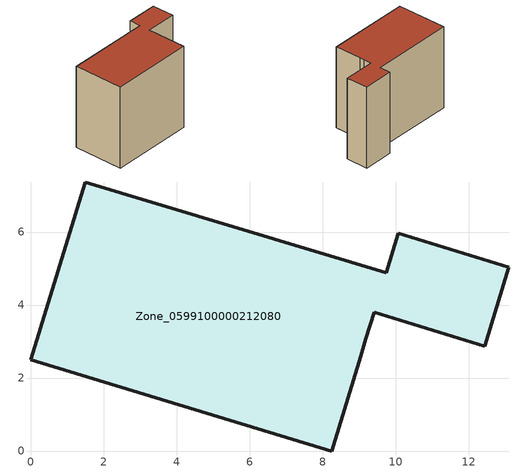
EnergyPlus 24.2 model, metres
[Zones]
Zone_0599100000212080
 floor ground (C_G): 9.04,2.59 8.25,0 0,2.5 1.49,7.37 9.74,4.88 10.07,5.96 13.1,5.03 12.44,2.87 9.41,3.8 9.19,3.07 z0
 wall outside (C_F): 8.25,0 9.04,2.59 9.19,3.07 9.41,3.8 12.44,2.87 13.1,5.03 10.07,5.96 9.74,4.88 1.49,7.37 0,2.5 8.25,0 z0:8.56
 roof outside (C_R): 13.1,5.03 10.07,5.96 9.74,4.88 1.49,7.37 0,2.5 8.25,0 9.04,2.59 9.19,3.07 9.41,3.8 12.44,2.87 z8.56
[BUILDING]
Pand.0599100000212080: North Axis=0; Terrain=City; Loads Convergence Tolerance Value=0.04; Temperature Convergence Tolerance Value=0.4; Solar Distribution=FullExterior; Maximum Number of Warmup Days=25; Minimum Number of Warmup Days=1
[Site:Location]
Rotterdam.The.Hague.AP_ZH_NLD Design_Conditions: Latitude=51.96; Longitude=4.45; Time Zone=1; Elevation=-4.5
[SITE:GROUNDTEMPERATURE:BUILDINGSURFACE]
18, 18, 18, 18, 18, 18, 18, 18, 18, 18, 18, 18
[MATERIAL] Thermal Absorptance=0.9; Solar Absorptance=0.7; Visible Absorptance=0.7
Name | Roughness | Thickness | Conductivity | Density | Specific Heat
G.TI.1975-1991 | MediumSmooth | 0.15 | 0.288461 | 540 | 1210
F.TI.1975-1991 | Rough | 0.3 | 0.230769 | 1920 | 840
R.TI.1975-1991 | MediumRough | 0.2 | 0.153846 | 1500 | 1000
[CONSTRUCTION]
C_G: G.TI.1975-1991
C_F: F.TI.1975-1991
C_R: R.TI.1975-1991
[ZONE]
Zone_0599100000212080: Type=1; Multiplier=1; Ceiling Height=Autocalculate; Volume=Autocalculate; Floor Area=autocalculate; Part of Total Floor Area=Yes
[ZONEINFILTRATION:DESIGNFLOWRATE]
Infil_Zone_0599100000212080: Zone or ZoneList or Space or SpaceList=Zone_0599100000212080; Schedule=AlwaysOn; Design Flow Rate Calculation Method=Flow/Area; Flow Rate per Floor Area=0.003; Constant Term Coefficient=1; Temperature Term Coefficient=0; Velocity Term Coefficient=0; Velocity Squared Term Coefficient=0
[HVACTEMPLATE:ZONE:IDEALLOADSAIRSYSTEM]
Zone_0599100000212080: Maximum Heating Supply Air Temperature=50; Minimum Cooling Supply Air Temperature=13; Maximum Heating Supply Air Humidity Ratio=0.0156; Minimum Cooling Supply Air Humidity Ratio=0.0077; Heating Limit=NoLimit; Cooling Limit=NoLimit; Dehumidification Control Type=ConstantSensibleHeatRatio; Cooling Sensible Heat Ratio=0.7; Dehumidification Setpoint=60; Humidification Control Type=None; Humidification Setpoint=30; Outdoor Air Method=None; Outdoor Air Flow Rate per Person=0.00944; Outdoor Air Flow Rate per Zone Floor Area=0; Outdoor Air Flow Rate per Zone=0; Demand Controlled Ventilation Type=None; Outdoor Air Economizer Type=NoEconomizer; Heat Recovery Type=None; Sensible Heat Recovery Effectiveness=0.7; Latent Heat Recovery Effectiveness=0.65
[ZONECONTROL:THERMOSTAT]
ThermostatControl_Zone_0599100000212080: Zone or ZoneList=Zone_0599100000212080; Control Type Schedule=DualSetpointControlType; Control 1=Thermostat_Zone_0599100000212080; Temperature Difference Between Cutout And Setpoint=0
[THERMOSTATSETPOINT:DUALSETPOINT]
Thermostat_Zone_0599100000212080: Heating Setpoint Temperature Schedule=HeatingSetpoint_Zone_0599100000212080; Cooling Setpoint Temperature Schedule=CoolingSetpoint_Zone_0599100000212080
[SCHEDULE:COMPACT]
HeatingSetpoint_Zone_0599100000212080: Through: 12/31, For: AllDays, Until: 24:00, 21
CoolingSetpoint_Zone_0599100000212080: Through: 12/31, For: AllDays, Until: 24:00, 24
DualSetpointControlType: Through: 12/31, For: AllDays, Until: 24:00, 4
AlwaysOn: Through: 12/31, For: AllDays, Until: 24:00, 1
